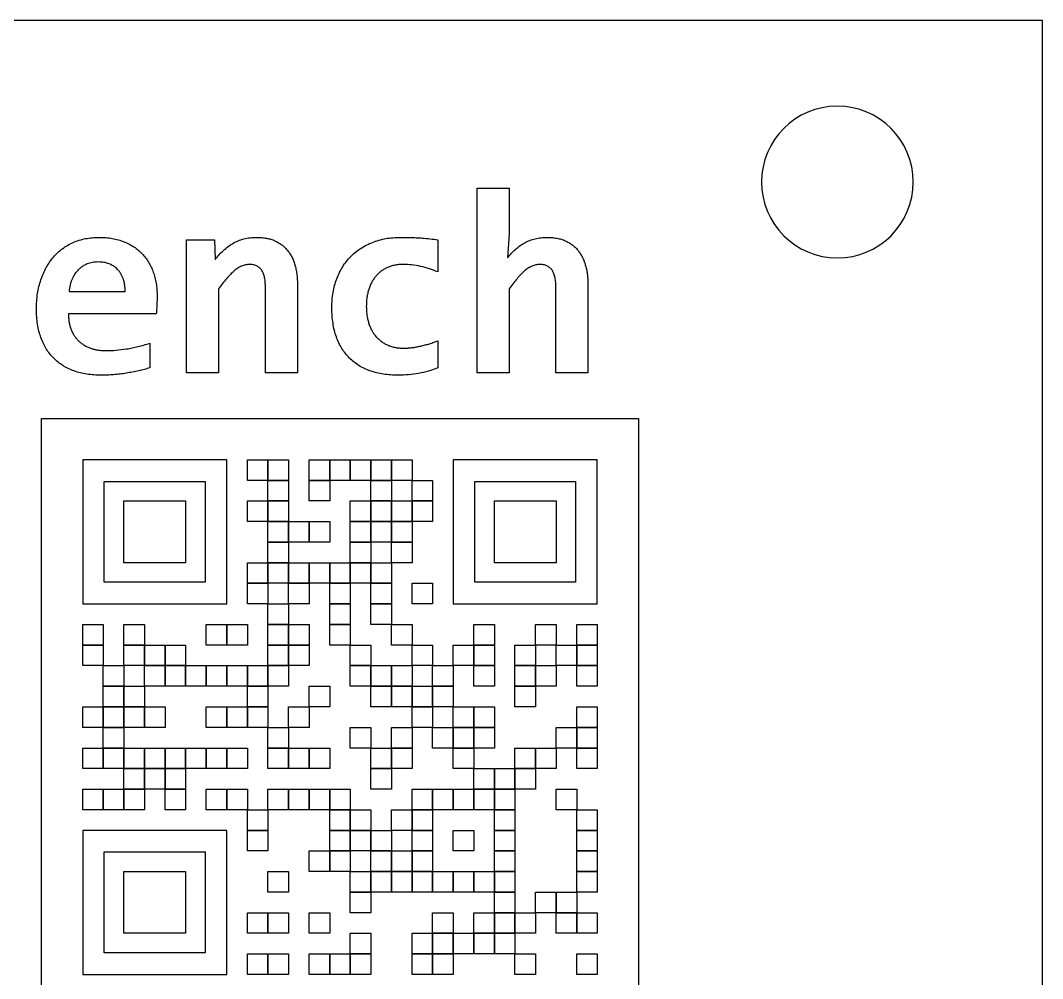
# Model space of a CAD drawing. Extents: x 0 to 260, y 0 to 99.
# Drawn here: x 189.8 to 260.1, y 33.5 to 99.4 of the extents above; entities that cross this region are included whole.
import ezdxf

# ---------------------------------------------------------------- set-up
doc = ezdxf.new("R2010")
doc.units = 0
doc.layers.get('0').update_dxf_attribs({"linetype": 'CONTINUOUS'})

msp = doc.modelspace()

# ---------------------------------------------------------------- linework, layer by layer
at = {"color": 7}
for points in [[(0.120758, 99.386226), (0.120758, 0.120751), (260.120757, 0.120751), (260.120757, 99.386226)], [(251.227958, 88.273726)], [(195.684508, 84.448306)], [(206.418654, 84.453598)], [(216.385508, 84.464181)], [(226.399987, 84.453598)], [(191.260571, 72.001242), (232.320003, 72.001242), (232.320003, 30.941811), (191.260571, 30.941811)], [(202.516519, 69.169557), (195.578891, 69.169557), (194.092256, 69.169557), (194.092256, 67.682923), (194.092256, 60.745295), (194.092256, 59.25866), (195.578891, 59.25866), (202.516519, 59.25866), (204.003153, 59.25866), (204.003153, 60.745295), (204.003153, 67.682923), (204.003153, 69.169557)], [(205.418996, 69.169557), (206.834838, 69.169557), (206.834838, 67.753715), (205.418996, 67.753715)], [(206.834838, 69.169557), (208.250681, 69.169557), (208.250681, 67.753715), (206.834838, 67.753715)], [(209.666523, 69.169557), (211.082366, 69.169557), (211.082366, 67.753715), (209.666523, 67.753715)], [(211.082366, 69.169557), (212.498208, 69.169557), (212.498208, 67.753715), (211.082366, 67.753715)], [(212.498208, 69.169557), (213.914051, 69.169557), (213.914051, 67.753715), (212.498208, 67.753715)], [(213.914051, 69.169557), (215.329893, 69.169557), (215.329893, 67.753715), (213.914051, 67.753715)], [(215.329893, 69.169557), (216.745736, 69.169557), (216.745736, 67.753715), (215.329893, 67.753715)], [(228.001683, 69.169557), (221.064055, 69.169557), (219.57742, 69.169557), (219.57742, 67.682923), (219.57742, 60.745295), (219.57742, 59.25866), (221.064055, 59.25866), (228.001683, 59.25866), (229.488318, 59.25866), (229.488318, 60.745295), (229.488318, 67.682923), (229.488318, 69.169557)], [(195.578891, 67.682923), (202.516519, 67.682923), (202.516519, 60.745295), (195.578891, 60.745295)], [(202.516519, 60.745295), (195.578891, 60.745295), (195.578891, 67.682923), (202.516519, 67.682923)], [(206.834838, 67.753715), (208.250681, 67.753715), (208.250681, 66.337873), (206.834838, 66.337873)], [(209.666523, 67.753715), (211.082366, 67.753715), (211.082366, 66.337873), (209.666523, 66.337873)], [(213.914051, 67.753715), (215.329893, 67.753715), (215.329893, 66.337873), (213.914051, 66.337873)], [(216.745736, 67.753715), (218.161578, 67.753715), (218.161578, 66.337873), (216.745736, 66.337873)], [(221.064055, 67.682923), (228.001683, 67.682923), (228.001683, 60.745295), (221.064055, 60.745295)], [(228.001683, 60.745295), (221.064055, 60.745295), (221.064055, 67.682923), (228.001683, 67.682923)], [(196.923941, 66.337873), (201.171468, 66.337873), (201.171468, 62.090345), (196.923941, 62.090345)], [(205.418996, 66.337873), (206.834838, 66.337873), (206.834838, 64.92203), (205.418996, 64.92203)], [(206.834838, 66.337873), (208.250681, 66.337873), (208.250681, 64.92203), (206.834838, 64.92203)], [(212.498208, 66.337873), (213.914051, 66.337873), (213.914051, 64.92203), (212.498208, 64.92203)], [(213.914051, 66.337873), (215.329893, 66.337873), (215.329893, 64.92203), (213.914051, 64.92203)], [(215.329893, 66.337873), (216.745736, 66.337873), (216.745736, 64.92203), (215.329893, 64.92203)], [(216.745736, 66.337873), (218.161578, 66.337873), (218.161578, 64.92203), (216.745736, 64.92203)], [(222.409105, 66.337873), (226.656633, 66.337873), (226.656633, 62.090345), (222.409105, 62.090345)], [(206.834838, 64.92203), (208.250681, 64.92203), (208.250681, 63.506188), (206.834838, 63.506188)], [(208.250681, 64.92203), (209.666523, 64.92203), (209.666523, 63.506188), (208.250681, 63.506188)], [(209.666523, 64.92203), (211.082366, 64.92203), (211.082366, 63.506188), (209.666523, 63.506188)], [(212.498208, 64.92203), (213.914051, 64.92203), (213.914051, 63.506188), (212.498208, 63.506188)], [(213.914051, 64.92203), (215.329893, 64.92203), (215.329893, 63.506188), (213.914051, 63.506188)], [(215.329893, 64.92203), (216.745736, 64.92203), (216.745736, 63.506188), (215.329893, 63.506188)], [(206.834838, 63.506188), (208.250681, 63.506188), (208.250681, 62.090345), (206.834838, 62.090345)], [(212.498208, 63.506188), (213.914051, 63.506188), (213.914051, 62.090345), (212.498208, 62.090345)], [(215.329893, 63.506188), (216.745736, 63.506188), (216.745736, 62.090345), (215.329893, 62.090345)], [(205.418996, 62.090345), (206.834838, 62.090345), (206.834838, 60.674503), (205.418996, 60.674503)], [(206.834838, 62.090345), (208.250681, 62.090345), (208.250681, 60.674503), (206.834838, 60.674503)], [(208.250681, 62.090345), (209.666523, 62.090345), (209.666523, 60.674503), (208.250681, 60.674503)], [(209.666523, 62.090345), (211.082366, 62.090345), (211.082366, 60.674503), (209.666523, 60.674503)], [(211.082366, 62.090345), (212.498208, 62.090345), (212.498208, 60.674503), (211.082366, 60.674503)], [(212.498208, 62.090345), (213.914051, 62.090345), (213.914051, 60.674503), (212.498208, 60.674503)], [(213.914051, 62.090345), (215.329893, 62.090345), (215.329893, 60.674503), (213.914051, 60.674503)], [(205.418996, 60.674503), (206.834838, 60.674503), (206.834838, 59.25866), (205.418996, 59.25866)], [(208.250681, 60.674503), (209.666523, 60.674503), (209.666523, 59.25866), (208.250681, 59.25866)], [(211.082366, 60.674503), (212.498208, 60.674503), (212.498208, 59.25866), (211.082366, 59.25866)], [(213.914051, 60.674503), (215.329893, 60.674503), (215.329893, 59.25866), (213.914051, 59.25866)], [(216.745736, 60.674503), (218.161578, 60.674503), (218.161578, 59.25866), (216.745736, 59.25866)], [(206.834838, 59.25866), (208.250681, 59.25866), (208.250681, 57.842818), (206.834838, 57.842818)], [(211.082366, 59.25866), (212.498208, 59.25866), (212.498208, 57.842818), (211.082366, 57.842818)], [(213.914051, 59.25866), (215.329893, 59.25866), (215.329893, 57.842818), (213.914051, 57.842818)], [(194.092256, 57.842818), (195.508099, 57.842818), (195.508099, 56.426975), (194.092256, 56.426975)], [(196.923941, 57.842818), (198.339784, 57.842818), (198.339784, 56.426975), (196.923941, 56.426975)], [(202.587311, 57.842818), (204.003153, 57.842818), (204.003153, 56.426975), (202.587311, 56.426975)], [(204.003153, 57.842818), (205.418996, 57.842818), (205.418996, 56.426975), (204.003153, 56.426975)], [(206.834838, 57.842818), (208.250681, 57.842818), (208.250681, 56.426975), (206.834838, 56.426975)], [(208.250681, 57.842818), (209.666523, 57.842818), (209.666523, 56.426975), (208.250681, 56.426975)], [(211.082366, 57.842818), (212.498208, 57.842818), (212.498208, 56.426975), (211.082366, 56.426975)], [(215.329893, 57.842818), (216.745736, 57.842818), (216.745736, 56.426975), (215.329893, 56.426975)], [(220.993263, 57.842818), (222.409105, 57.842818), (222.409105, 56.426975), (220.993263, 56.426975)], [(225.24079, 57.842818), (226.656633, 57.842818), (226.656633, 56.426975), (225.24079, 56.426975)], [(228.072475, 57.842818), (229.488318, 57.842818), (229.488318, 56.426975), (228.072475, 56.426975)], [(194.092256, 56.426975), (195.508099, 56.426975), (195.508099, 55.011133), (194.092256, 55.011133)], [(196.923941, 56.426975), (198.339784, 56.426975), (198.339784, 55.011133), (196.923941, 55.011133)], [(198.339784, 56.426975), (199.755626, 56.426975), (199.755626, 55.011133), (198.339784, 55.011133)], [(199.755626, 56.426975), (201.171468, 56.426975), (201.171468, 55.011133), (199.755626, 55.011133)], [(206.834838, 56.426975), (208.250681, 56.426975), (208.250681, 55.011133), (206.834838, 55.011133)], [(208.250681, 56.426975), (209.666523, 56.426975), (209.666523, 55.011133), (208.250681, 55.011133)], [(212.498208, 56.426975), (213.914051, 56.426975), (213.914051, 55.011133), (212.498208, 55.011133)], [(216.745736, 56.426975), (218.161578, 56.426975), (218.161578, 55.011133), (216.745736, 55.011133)], [(219.57742, 56.426975), (220.993263, 56.426975), (220.993263, 55.011133), (219.57742, 55.011133)], [(220.993263, 56.426975), (222.409105, 56.426975), (222.409105, 55.011133), (220.993263, 55.011133)], [(223.824948, 56.426975), (225.24079, 56.426975), (225.24079, 55.011133), (223.824948, 55.011133)], [(226.656633, 56.426975), (228.072475, 56.426975), (228.072475, 55.011133), (226.656633, 55.011133)], [(228.072475, 56.426975), (229.488318, 56.426975), (229.488318, 55.011133), (228.072475, 55.011133)], [(195.508099, 55.011133), (196.923941, 55.011133), (196.923941, 53.59529), (195.508099, 53.59529)], [(198.339784, 55.011133), (199.755626, 55.011133), (199.755626, 53.59529), (198.339784, 53.59529)], [(199.755626, 55.011133), (201.171468, 55.011133), (201.171468, 53.59529), (199.755626, 53.59529)], [(201.171468, 55.011133), (202.587311, 55.011133), (202.587311, 53.59529), (201.171468, 53.59529)], [(202.587311, 55.011133), (204.003153, 55.011133), (204.003153, 53.59529), (202.587311, 53.59529)], [(204.003153, 55.011133), (205.418996, 55.011133), (205.418996, 53.59529), (204.003153, 53.59529)], [(205.418996, 55.011133), (206.834838, 55.011133), (206.834838, 53.59529), (205.418996, 53.59529)], [(206.834838, 55.011133), (208.250681, 55.011133), (208.250681, 53.59529), (206.834838, 53.59529)], [(212.498208, 55.011133), (213.914051, 55.011133), (213.914051, 53.59529), (212.498208, 53.59529)], [(213.914051, 55.011133), (215.329893, 55.011133), (215.329893, 53.59529), (213.914051, 53.59529)], [(215.329893, 55.011133), (216.745736, 55.011133), (216.745736, 53.59529), (215.329893, 53.59529)], [(218.161578, 55.011133), (219.57742, 55.011133), (219.57742, 53.59529), (218.161578, 53.59529)], [(220.993263, 55.011133), (222.409105, 55.011133), (222.409105, 53.59529), (220.993263, 53.59529)], [(223.824948, 55.011133), (225.24079, 55.011133), (225.24079, 53.59529), (223.824948, 53.59529)], [(225.24079, 55.011133), (226.656633, 55.011133), (226.656633, 53.59529), (225.24079, 53.59529)], [(228.072475, 55.011133), (229.488318, 55.011133), (229.488318, 53.59529), (228.072475, 53.59529)], [(195.508099, 53.59529), (196.923941, 53.59529), (196.923941, 52.179448), (195.508099, 52.179448)], [(196.923941, 53.59529), (198.339784, 53.59529), (198.339784, 52.179448), (196.923941, 52.179448)], [(205.418996, 53.59529), (206.834838, 53.59529), (206.834838, 52.179448), (205.418996, 52.179448)], [(209.666523, 53.59529), (211.082366, 53.59529), (211.082366, 52.179448), (209.666523, 52.179448)], [(213.914051, 53.59529), (215.329893, 53.59529), (215.329893, 52.179448), (213.914051, 52.179448)], [(215.329893, 53.59529), (216.745736, 53.59529), (216.745736, 52.179448), (215.329893, 52.179448)], [(216.745736, 53.59529), (218.161578, 53.59529), (218.161578, 52.179448), (216.745736, 52.179448)], [(218.161578, 53.59529), (219.57742, 53.59529), (219.57742, 52.179448), (218.161578, 52.179448)], [(223.824948, 53.59529), (225.24079, 53.59529), (225.24079, 52.179448), (223.824948, 52.179448)], [(194.092256, 52.179448), (195.508099, 52.179448), (195.508099, 50.763606), (194.092256, 50.763606)], [(195.508099, 52.179448), (196.923941, 52.179448), (196.923941, 50.763606), (195.508099, 50.763606)], [(196.923941, 52.179448), (198.339784, 52.179448), (198.339784, 50.763606), (196.923941, 50.763606)], [(198.339784, 52.179448), (199.755626, 52.179448), (199.755626, 50.763606), (198.339784, 50.763606)], [(202.587311, 52.179448), (204.003153, 52.179448), (204.003153, 50.763606), (202.587311, 50.763606)], [(204.003153, 52.179448), (205.418996, 52.179448), (205.418996, 50.763606), (204.003153, 50.763606)], [(205.418996, 52.179448), (206.834838, 52.179448), (206.834838, 50.763606), (205.418996, 50.763606)], [(208.250681, 52.179448), (209.666523, 52.179448), (209.666523, 50.763606), (208.250681, 50.763606)], [(216.745736, 52.179448), (218.161578, 52.179448), (218.161578, 50.763606), (216.745736, 50.763606)], [(219.57742, 52.179448), (220.993263, 52.179448), (220.993263, 50.763606), (219.57742, 50.763606)], [(220.993263, 52.179448), (222.409105, 52.179448), (222.409105, 50.763606), (220.993263, 50.763606)], [(228.072475, 52.179448), (229.488318, 52.179448), (229.488318, 50.763606), (228.072475, 50.763606)], [(195.508099, 50.763606), (196.923941, 50.763606), (196.923941, 49.347763), (195.508099, 49.347763)], [(206.834838, 50.763606), (208.250681, 50.763606), (208.250681, 49.347763), (206.834838, 49.347763)], [(212.498208, 50.763606), (213.914051, 50.763606), (213.914051, 49.347763), (212.498208, 49.347763)], [(215.329893, 50.763606), (216.745736, 50.763606), (216.745736, 49.347763), (215.329893, 49.347763)], [(218.161578, 50.763606), (219.57742, 50.763606), (219.57742, 49.347763), (218.161578, 49.347763)], [(219.57742, 50.763606), (220.993263, 50.763606), (220.993263, 49.347763), (219.57742, 49.347763)], [(220.993263, 50.763606), (222.409105, 50.763606), (222.409105, 49.347763), (220.993263, 49.347763)], [(226.656633, 50.763606), (228.072475, 50.763606), (228.072475, 49.347763), (226.656633, 49.347763)], [(228.072475, 50.763606), (229.488318, 50.763606), (229.488318, 49.347763), (228.072475, 49.347763)], [(194.092256, 49.347763), (195.508099, 49.347763), (195.508099, 47.931921), (194.092256, 47.931921)], [(195.508099, 49.347763), (196.923941, 49.347763), (196.923941, 47.931921), (195.508099, 47.931921)], [(196.923941, 49.347763), (198.339784, 49.347763), (198.339784, 47.931921), (196.923941, 47.931921)], [(198.339784, 49.347763), (199.755626, 49.347763), (199.755626, 47.931921), (198.339784, 47.931921)], [(199.755626, 49.347763), (201.171468, 49.347763), (201.171468, 47.931921), (199.755626, 47.931921)], [(201.171468, 49.347763), (202.587311, 49.347763), (202.587311, 47.931921), (201.171468, 47.931921)], [(202.587311, 49.347763), (204.003153, 49.347763), (204.003153, 47.931921), (202.587311, 47.931921)], [(204.003153, 49.347763), (205.418996, 49.347763), (205.418996, 47.931921), (204.003153, 47.931921)], [(206.834838, 49.347763), (208.250681, 49.347763), (208.250681, 47.931921), (206.834838, 47.931921)], [(208.250681, 49.347763), (209.666523, 49.347763), (209.666523, 47.931921), (208.250681, 47.931921)], [(209.666523, 49.347763), (211.082366, 49.347763), (211.082366, 47.931921), (209.666523, 47.931921)], [(213.914051, 49.347763), (215.329893, 49.347763), (215.329893, 47.931921), (213.914051, 47.931921)], [(215.329893, 49.347763), (216.745736, 49.347763), (216.745736, 47.931921), (215.329893, 47.931921)], [(219.57742, 49.347763), (220.993263, 49.347763), (220.993263, 47.931921), (219.57742, 47.931921)], [(223.824948, 49.347763), (225.24079, 49.347763), (225.24079, 47.931921), (223.824948, 47.931921)], [(225.24079, 49.347763), (226.656633, 49.347763), (226.656633, 47.931921), (225.24079, 47.931921)], [(228.072475, 49.347763), (229.488318, 49.347763), (229.488318, 47.931921), (228.072475, 47.931921)], [(196.923941, 47.931921), (198.339784, 47.931921), (198.339784, 46.516078), (196.923941, 46.516078)], [(198.339784, 47.931921), (199.755626, 47.931921), (199.755626, 46.516078), (198.339784, 46.516078)], [(199.755626, 47.931921), (201.171468, 47.931921), (201.171468, 46.516078), (199.755626, 46.516078)], [(213.914051, 47.931921), (215.329893, 47.931921), (215.329893, 46.516078), (213.914051, 46.516078)], [(220.993263, 47.931921), (222.409105, 47.931921), (222.409105, 46.516078), (220.993263, 46.516078)], [(222.409105, 47.931921), (223.824948, 47.931921), (223.824948, 46.516078), (222.409105, 46.516078)], [(223.824948, 47.931921), (225.24079, 47.931921), (225.24079, 46.516078), (223.824948, 46.516078)], [(194.092256, 46.516078), (195.508099, 46.516078), (195.508099, 45.100236), (194.092256, 45.100236)], [(195.508099, 46.516078), (196.923941, 46.516078), (196.923941, 45.100236), (195.508099, 45.100236)], [(196.923941, 46.516078), (198.339784, 46.516078), (198.339784, 45.100236), (196.923941, 45.100236)], [(199.755626, 46.516078), (201.171468, 46.516078), (201.171468, 45.100236), (199.755626, 45.100236)], [(202.587311, 46.516078), (204.003153, 46.516078), (204.003153, 45.100236), (202.587311, 45.100236)], [(204.003153, 46.516078), (205.418996, 46.516078), (205.418996, 45.100236), (204.003153, 45.100236)], [(206.834838, 46.516078), (208.250681, 46.516078), (208.250681, 45.100236), (206.834838, 45.100236)], [(208.250681, 46.516078), (209.666523, 46.516078), (209.666523, 45.100236), (208.250681, 45.100236)], [(209.666523, 46.516078), (211.082366, 46.516078), (211.082366, 45.100236), (209.666523, 45.100236)], [(211.082366, 46.516078), (212.498208, 46.516078), (212.498208, 45.100236), (211.082366, 45.100236)], [(216.745736, 46.516078), (218.161578, 46.516078), (218.161578, 45.100236), (216.745736, 45.100236)], [(218.161578, 46.516078), (219.57742, 46.516078), (219.57742, 45.100236), (218.161578, 45.100236)], [(219.57742, 46.516078), (220.993263, 46.516078), (220.993263, 45.100236), (219.57742, 45.100236)], [(220.993263, 46.516078), (222.409105, 46.516078), (222.409105, 45.100236), (220.993263, 45.100236)], [(222.409105, 46.516078), (223.824948, 46.516078), (223.824948, 45.100236), (222.409105, 45.100236)], [(226.656633, 46.516078), (228.072475, 46.516078), (228.072475, 45.100236), (226.656633, 45.100236)], [(205.418996, 45.100236), (206.834838, 45.100236), (206.834838, 43.684393), (205.418996, 43.684393)], [(211.082366, 45.100236), (212.498208, 45.100236), (212.498208, 43.684393), (211.082366, 43.684393)], [(212.498208, 45.100236), (213.914051, 45.100236), (213.914051, 43.684393), (212.498208, 43.684393)], [(215.329893, 45.100236), (216.745736, 45.100236), (216.745736, 43.684393), (215.329893, 43.684393)], [(216.745736, 45.100236), (218.161578, 45.100236), (218.161578, 43.684393), (216.745736, 43.684393)], [(222.409105, 45.100236), (223.824948, 45.100236), (223.824948, 43.684393), (222.409105, 43.684393)], [(228.072475, 45.100236), (229.488318, 45.100236), (229.488318, 43.684393), (228.072475, 43.684393)], [(202.516519, 43.684393), (195.578891, 43.684393), (194.092256, 43.684393), (194.092256, 42.197759), (194.092256, 35.260131), (194.092256, 33.773496), (195.578891, 33.773496), (202.516519, 33.773496), (204.003153, 33.773496), (204.003153, 35.260131), (204.003153, 42.197759), (204.003153, 43.684393)], [(205.418996, 43.684393), (206.834838, 43.684393), (206.834838, 42.268551), (205.418996, 42.268551)], [(211.082366, 43.684393), (212.498208, 43.684393), (212.498208, 42.268551), (211.082366, 42.268551)], [(212.498208, 43.684393), (213.914051, 43.684393), (213.914051, 42.268551), (212.498208, 42.268551)], [(213.914051, 43.684393), (215.329893, 43.684393), (215.329893, 42.268551), (213.914051, 42.268551)], [(216.745736, 43.684393), (218.161578, 43.684393), (218.161578, 42.268551), (216.745736, 42.268551)], [(219.57742, 43.684393), (220.993263, 43.684393), (220.993263, 42.268551), (219.57742, 42.268551)], [(222.409105, 43.684393), (223.824948, 43.684393), (223.824948, 42.268551), (222.409105, 42.268551)], [(228.072475, 43.684393), (229.488318, 43.684393), (229.488318, 42.268551), (228.072475, 42.268551)], [(195.578891, 42.197759), (202.516519, 42.197759), (202.516519, 35.260131), (195.578891, 35.260131)], [(202.516519, 35.260131), (195.578891, 35.260131), (195.578891, 42.197759), (202.516519, 42.197759)], [(209.666523, 42.268551), (211.082366, 42.268551), (211.082366, 40.852708), (209.666523, 40.852708)], [(211.082366, 42.268551), (212.498208, 42.268551), (212.498208, 40.852708), (211.082366, 40.852708)], [(213.914051, 42.268551), (215.329893, 42.268551), (215.329893, 40.852708), (213.914051, 40.852708)], [(215.329893, 42.268551), (216.745736, 42.268551), (216.745736, 40.852708), (215.329893, 40.852708)], [(216.745736, 42.268551), (218.161578, 42.268551), (218.161578, 40.852708), (216.745736, 40.852708)], [(222.409105, 42.268551), (223.824948, 42.268551), (223.824948, 40.852708), (222.409105, 40.852708)], [(228.072475, 42.268551), (229.488318, 42.268551), (229.488318, 40.852708), (228.072475, 40.852708)], [(196.923941, 40.852708), (201.171468, 40.852708), (201.171468, 36.605181), (196.923941, 36.605181)], [(206.834838, 40.852708), (208.250681, 40.852708), (208.250681, 39.436866), (206.834838, 39.436866)], [(212.498208, 40.852708), (213.914051, 40.852708), (213.914051, 39.436866), (212.498208, 39.436866)], [(213.914051, 40.852708), (215.329893, 40.852708), (215.329893, 39.436866), (213.914051, 39.436866)], [(215.329893, 40.852708), (216.745736, 40.852708), (216.745736, 39.436866), (215.329893, 39.436866)], [(216.745736, 40.852708), (218.161578, 40.852708), (218.161578, 39.436866), (216.745736, 39.436866)], [(218.161578, 40.852708), (219.57742, 40.852708), (219.57742, 39.436866), (218.161578, 39.436866)], [(219.57742, 40.852708), (220.993263, 40.852708), (220.993263, 39.436866), (219.57742, 39.436866)], [(220.993263, 40.852708), (222.409105, 40.852708), (222.409105, 39.436866), (220.993263, 39.436866)], [(222.409105, 40.852708), (223.824948, 40.852708), (223.824948, 39.436866), (222.409105, 39.436866)], [(228.072475, 40.852708), (229.488318, 40.852708), (229.488318, 39.436866), (228.072475, 39.436866)], [(212.498208, 39.436866), (213.914051, 39.436866), (213.914051, 38.021023), (212.498208, 38.021023)], [(222.409105, 39.436866), (223.824948, 39.436866), (223.824948, 38.021023), (222.409105, 38.021023)], [(225.24079, 39.436866), (226.656633, 39.436866), (226.656633, 38.021023), (225.24079, 38.021023)], [(226.656633, 39.436866), (228.072475, 39.436866), (228.072475, 38.021023), (226.656633, 38.021023)], [(205.418996, 38.021023), (206.834838, 38.021023), (206.834838, 36.605181), (205.418996, 36.605181)], [(206.834838, 38.021023), (208.250681, 38.021023), (208.250681, 36.605181), (206.834838, 36.605181)], [(209.666523, 38.021023), (211.082366, 38.021023), (211.082366, 36.605181), (209.666523, 36.605181)], [(218.161578, 38.021023), (219.57742, 38.021023), (219.57742, 36.605181), (218.161578, 36.605181)], [(220.993263, 38.021023), (222.409105, 38.021023), (222.409105, 36.605181), (220.993263, 36.605181)], [(222.409105, 38.021023), (223.824948, 38.021023), (223.824948, 36.605181), (222.409105, 36.605181)], [(223.824948, 38.021023), (225.24079, 38.021023), (225.24079, 36.605181), (223.824948, 36.605181)], [(226.656633, 38.021023), (228.072475, 38.021023), (228.072475, 36.605181), (226.656633, 36.605181)], [(228.072475, 38.021023), (229.488318, 38.021023), (229.488318, 36.605181), (228.072475, 36.605181)], [(212.498208, 36.605181), (213.914051, 36.605181), (213.914051, 35.189338), (212.498208, 35.189338)], [(216.745736, 36.605181), (218.161578, 36.605181), (218.161578, 35.189338), (216.745736, 35.189338)], [(218.161578, 36.605181), (219.57742, 36.605181), (219.57742, 35.189338), (218.161578, 35.189338)], [(219.57742, 36.605181), (220.993263, 36.605181), (220.993263, 35.189338), (219.57742, 35.189338)], [(220.993263, 36.605181), (222.409105, 36.605181), (222.409105, 35.189338), (220.993263, 35.189338)], [(222.409105, 36.605181), (223.824948, 36.605181), (223.824948, 35.189338), (222.409105, 35.189338)], [(205.418996, 35.189338), (206.834838, 35.189338), (206.834838, 33.773496), (205.418996, 33.773496)], [(206.834838, 35.189338), (208.250681, 35.189338), (208.250681, 33.773496), (206.834838, 33.773496)], [(209.666523, 35.189338), (211.082366, 35.189338), (211.082366, 33.773496), (209.666523, 33.773496)], [(211.082366, 35.189338), (212.498208, 35.189338), (212.498208, 33.773496), (211.082366, 33.773496)], [(212.498208, 35.189338), (213.914051, 35.189338), (213.914051, 33.773496), (212.498208, 33.773496)], [(216.745736, 35.189338), (218.161578, 35.189338), (218.161578, 33.773496), (216.745736, 33.773496)], [(218.161578, 35.189338), (219.57742, 35.189338), (219.57742, 33.773496), (218.161578, 33.773496)], [(223.824948, 35.189338), (225.24079, 35.189338), (225.24079, 33.773496), (223.824948, 33.773496)], [(228.072475, 35.189338), (229.488318, 35.189338), (229.488318, 33.773496), (228.072475, 33.773496)]]:
    msp.add_lwpolyline(points, close=True, dxfattribs=at)
for points in [[(223.423424, 80.931988), (223.423424, 75.153488), (221.222091, 75.153488), (221.222091, 87.853494), (223.423424, 87.853494), (223.423424, 84.718181), (223.314945, 83.059244)], [(203.442091, 80.931988), (203.442091, 75.153488), (201.240758, 75.153488), (201.240758, 84.297491), (203.148404, 84.297491), (203.20132, 82.948119)], [(218.512758, 84.297491), (218.512758, 82.096155)], [(208.860758, 81.273301), (208.860758, 75.153488), (206.659424, 75.153488), (206.659424, 81.103967)], [(228.842091, 81.273301), (228.842091, 75.153488), (226.640758, 75.153488), (226.640758, 81.103967)], [(193.149799, 80.741488), (197.007424, 80.741488)], [(199.153195, 79.217488), (193.112758, 79.217488)], [(218.512758, 77.354822), (218.512758, 75.492155)], [(198.700758, 77.185488), (198.700758, 75.492155)]]:
    msp.add_lwpolyline(points, dxfattribs=at)
for points in [[(246.008258, 93.493423), (243.125498, 93.493423), (240.788558, 91.156488), (240.788558, 88.273726)], [(251.227958, 88.273726), (251.227958, 91.156488), (248.891018, 93.493423), (246.008258, 93.493423)], [(240.788558, 88.273726), (240.788558, 85.390964), (243.125498, 83.054029), (246.008258, 83.054029)], [(246.008258, 83.054029), (248.891018, 83.054029), (251.227958, 85.390964), (251.227958, 88.273726)], [(193.845654, 84.268387), (193.987936, 84.313665), (194.133028, 84.350135), (194.27957, 84.379514)], [(194.27957, 84.379514), (194.430018, 84.409677), (194.581992, 84.432362), (194.734654, 84.44566)], [(194.734654, 84.44566), (194.893787, 84.459524), (195.053667, 84.463176), (195.213549, 84.466827)], [(195.213549, 84.466827), (195.370688, 84.463361), (195.527827, 84.459921), (195.684508, 84.448306)], [(195.684508, 84.448303), (195.833423, 84.43727), (195.981926, 84.418876), (196.129008, 84.392738)], [(196.129008, 84.392738), (196.268938, 84.367867), (196.407582, 84.335998), (196.544404, 84.297488)], [(205.177758, 84.360991), (205.317624, 84.397641), (205.460211, 84.424414), (205.603737, 84.440369)], [(205.603737, 84.440369), (205.761728, 84.457937), (205.920859, 84.462382), (206.079987, 84.466827)], [(206.079987, 84.466827), (206.19307, 84.464975), (206.306155, 84.463202), (206.418654, 84.453598)], [(206.418654, 84.453595), (206.524222, 84.444573), (206.629278, 84.428698), (206.733508, 84.408616)], [(206.733508, 84.408616), (206.83256, 84.389539), (206.930871, 84.366661), (207.027195, 84.337178)], [(214.469924, 84.273681), (214.625769, 84.317853), (214.783977, 84.353733), (214.943529, 84.38216)], [(214.943529, 84.38216), (215.1082, 84.411497), (215.274303, 84.432894), (215.440945, 84.44566)], [(215.440945, 84.44566), (215.615179, 84.458995), (215.789999, 84.462911), (215.96482, 84.466827)], [(215.96482, 84.466827), (216.105052, 84.466298), (216.245281, 84.465769), (216.385508, 84.464181)], [(216.385508, 84.464178), (216.514294, 84.462855), (216.643074, 84.460448), (216.771799, 84.456241)], [(216.771799, 84.456241), (216.888277, 84.452457), (217.004709, 84.447113), (217.121049, 84.440366)], [(217.121049, 84.440366), (217.226063, 84.43428), (217.330999, 84.427084), (217.435904, 84.419199)], [(217.435904, 84.419199), (217.625827, 84.404938), (217.815634, 84.388441), (218.004758, 84.36628)], [(225.212008, 84.371577), (225.34536, 84.403867), (225.480642, 84.428449), (225.61682, 84.443014)], [(225.61682, 84.443014), (225.764286, 84.458784), (225.912802, 84.462805), (226.06132, 84.466827)], [(226.06132, 84.466827), (226.174403, 84.464975), (226.287489, 84.463202), (226.399987, 84.453598)], [(226.399987, 84.453595), (226.505556, 84.444573), (226.610611, 84.428698), (226.714841, 84.408616)], [(226.714841, 84.408616), (226.813893, 84.389539), (226.912204, 84.366661), (227.008529, 84.337178)], [(192.37457, 83.419077), (192.477588, 83.514417), (192.586957, 83.602856), (192.700008, 83.686306)], [(192.700008, 83.686306), (192.813289, 83.769922), (192.930269, 83.848533), (193.051904, 83.919139)], [(193.051904, 83.919139), (193.175721, 83.991011), (193.304358, 84.054588), (193.435549, 84.112285)], [(193.435549, 84.112285), (193.569577, 84.171226), (193.706266, 84.224032), (193.845654, 84.268387)], [(196.544404, 84.297488), (196.675216, 84.260671), (196.804365, 84.217793), (196.930695, 84.167842)], [(196.930695, 84.167842), (197.053306, 84.119368), (197.173263, 84.064234), (197.290529, 84.003801)], [(197.290529, 84.003801), (197.403024, 83.945828), (197.513041, 83.882976), (197.618612, 83.813303)], [(197.618612, 83.813303), (197.721688, 83.745274), (197.820523, 83.670741), (197.914945, 83.591053)], [(203.778112, 83.575178), (203.87755, 83.667822), (203.981412, 83.755791), (204.09032, 83.837116)], [(204.09032, 83.837116), (204.197593, 83.917221), (204.309763, 83.990881), (204.426341, 84.056723)], [(204.426341, 84.056723), (204.543189, 84.122715), (204.664469, 84.180852), (204.78882, 84.231345)], [(204.78882, 84.231345), (204.915527, 84.282799), (205.045424, 84.326317), (205.177758, 84.360991)], [(207.027195, 84.337178), (207.118977, 84.309082), (207.208956, 84.274985), (207.29707, 84.236634)], [(207.29707, 84.236634), (207.382147, 84.199606), (207.465483, 84.158614), (207.545779, 84.112283)], [(207.545779, 84.112283), (207.624606, 84.066795), (207.700504, 84.016165), (207.77332, 83.961467)], [(207.77332, 83.961467), (207.844435, 83.908048), (207.91261, 83.850747), (207.977049, 83.789491)], [(207.977049, 83.789491), (208.042653, 83.727123), (208.104385, 83.660655), (208.162258, 83.591053)], [(212.855966, 83.448181), (212.970914, 83.542061), (213.091437, 83.629026), (213.215799, 83.710119)], [(213.215799, 83.710119), (213.340696, 83.791557), (213.469463, 83.867069), (213.602091, 83.935012)], [(213.602091, 83.935012), (213.738796, 84.005044), (213.879602, 84.067036), (214.022779, 84.122869)], [(214.022779, 84.122869), (214.169427, 84.180053), (214.318562, 84.230776), (214.469924, 84.273681)], [(218.004758, 84.36628), (218.174459, 84.346383), (218.343607, 84.321944), (218.512758, 84.297491)], [(223.878508, 83.654556), (223.973747, 83.74094), (224.073164, 83.822836), (224.177487, 83.89797)], [(224.177487, 83.89797), (224.279785, 83.971649), (224.386801, 84.038824), (224.497633, 84.099053)], [(224.497633, 84.099053), (224.608689, 84.159407), (224.723574, 84.21279), (224.841591, 84.257803)], [(224.841591, 84.257803), (224.962307, 84.303849), (225.086302, 84.341137), (225.212008, 84.371577)], [(227.008529, 84.337178), (227.10031, 84.309082), (227.190289, 84.274985), (227.278404, 84.236634)], [(227.278404, 84.236634), (227.36348, 84.199606), (227.446816, 84.158614), (227.527112, 84.112283)], [(227.527112, 84.112283), (227.605939, 84.066795), (227.681838, 84.016165), (227.754654, 83.961467)], [(227.754654, 83.961467), (227.825771, 83.908048), (227.893944, 83.850747), (227.958383, 83.789491)], [(227.958383, 83.789491), (228.023986, 83.727123), (228.085719, 83.660655), (228.143591, 83.591053)], [(191.816299, 82.770845), (191.898543, 82.88904), (191.987046, 83.002837), (192.080883, 83.112158)], [(192.080883, 83.112158), (192.173185, 83.219692), (192.270647, 83.322896), (192.37457, 83.419077)], [(197.914945, 83.591053), (198.008462, 83.512128), (198.097645, 83.428149), (198.182174, 83.339697)], [(198.182174, 83.339697), (198.266481, 83.251479), (198.346153, 83.158806), (198.420299, 83.061887)], [(198.420299, 83.061887), (198.494801, 82.964499), (198.563725, 82.86282), (198.626674, 82.757616)], [(203.20132, 82.948119), (203.294356, 83.058651), (203.387391, 83.169183), (203.484424, 83.276199)], [(203.484424, 83.276199), (203.578267, 83.379699), (203.675853, 83.47991), (203.778112, 83.575178)], [(208.162258, 83.591053), (208.220699, 83.520767), (208.275208, 83.447287), (208.326299, 83.371447)], [(208.326299, 83.371447), (208.378057, 83.294617), (208.426309, 83.215369), (208.469174, 83.133322)], [(208.469174, 83.133322), (208.51396, 83.047602), (208.55287, 82.958832), (208.588237, 82.868738)], [(212.239487, 82.815827), (212.33089, 82.93172), (212.427717, 83.043321), (212.530529, 83.149202)], [(212.530529, 83.149202), (212.633198, 83.254935), (212.741833, 83.354963), (212.855966, 83.448181)], [(223.314945, 83.059244), (223.4072, 83.16531), (223.499455, 83.271379), (223.595404, 83.374095)], [(223.595404, 83.374095), (223.686084, 83.471176), (223.780064, 83.565264), (223.878508, 83.654556)], [(228.143591, 83.591053), (228.202035, 83.520767), (228.256542, 83.447287), (228.307633, 83.371447)], [(228.307633, 83.371447), (228.359391, 83.294617), (228.407643, 83.215369), (228.450508, 83.133322)], [(228.450508, 83.133322), (228.495294, 83.047602), (228.534203, 82.958832), (228.56957, 82.868738)], [(191.385029, 81.992967), (191.446018, 82.131688), (191.512698, 82.267888), (191.586112, 82.400431)], [(191.586112, 82.400431), (191.656576, 82.527645), (191.733244, 82.651489), (191.816299, 82.770845)], [(193.93032, 82.366033), (193.881751, 82.32666), (193.834816, 82.285364), (193.790091, 82.241676)], [(194.078487, 82.474509), (194.02706, 82.441328), (193.977906, 82.404606), (193.93032, 82.366033)], [(194.237237, 82.56447), (194.182931, 82.536956), (194.129586, 82.507481), (194.078487, 82.474509)], [(194.40657, 82.641197), (194.348888, 82.618495), (194.292564, 82.5925), (194.237237, 82.56447)], [(194.583841, 82.699408), (194.523717, 82.683453), (194.464461, 82.663985), (194.40657, 82.641197)], [(194.769049, 82.739092), (194.706804, 82.728165), (194.644875, 82.715597), (194.583841, 82.699408)], [(194.964841, 82.765553), (194.899251, 82.760103), (194.833976, 82.750499), (194.769049, 82.739092)], [(195.171216, 82.773491), (195.102311, 82.772433), (195.033403, 82.77111), (194.964841, 82.765553)], [(195.541633, 82.744387), (195.419398, 82.763754), (195.295306, 82.768623), (195.171216, 82.773491)], [(195.888237, 82.651785), (195.775953, 82.69351), (195.659658, 82.725699), (195.541633, 82.744387)], [(196.049633, 82.582991), (195.997097, 82.608682), (195.943146, 82.631378), (195.888237, 82.651785)], [(196.200445, 82.498327), (196.151839, 82.529392), (196.101422, 82.557657), (196.049633, 82.582991)], [(196.34332, 82.395139), (196.297629, 82.432104), (196.249975, 82.466669), (196.200445, 82.498327)], [(196.472966, 82.27872), (196.431744, 82.319696), (196.388493, 82.35859), (196.34332, 82.395139)], [(196.592029, 82.146426), (196.555056, 82.192844), (196.515072, 82.236868), (196.472966, 82.27872)], [(198.626674, 82.757616), (198.690712, 82.650595), (198.748568, 82.539922), (198.801299, 82.426887)], [(198.801299, 82.426887), (198.855335, 82.311055), (198.903987, 82.192741), (198.94682, 82.072342)], [(204.75707, 82.350158), (204.667789, 82.291169), (204.583329, 82.225041), (204.50307, 82.154363)], [(205.019008, 82.493035), (204.927372, 82.453745), (204.840134, 82.40504), (204.75707, 82.350158)], [(205.283591, 82.575053), (205.19295, 82.557882), (205.104082, 82.529511), (205.019008, 82.493035)], [(205.556112, 82.604158), (205.464693, 82.598099), (205.373272, 82.592066), (205.283591, 82.575053)], [(205.815404, 82.580345), (205.729946, 82.595744), (205.643028, 82.599951), (205.556112, 82.604158)], [(206.037654, 82.511553), (205.966954, 82.543917), (205.891762, 82.566595), (205.815404, 82.580345)], [(206.228154, 82.392494), (206.169996, 82.440029), (206.105919, 82.480306), (206.037654, 82.511553)], [(206.384258, 82.228452), (206.33939, 82.289285), (206.286777, 82.344575), (206.228154, 82.392494)], [(208.588237, 82.868738), (208.624752, 82.775724), (208.657492, 82.681299), (208.686133, 82.585637)], [(208.686133, 82.585637), (208.71589, 82.486241), (208.741224, 82.385509), (208.762862, 82.284009)], [(208.762862, 82.284009), (208.785457, 82.178043), (208.804015, 82.071231), (208.818424, 81.963863)], [(211.757945, 82.053822), (211.825284, 82.189767), (211.899085, 82.322548), (211.980195, 82.450699)], [(211.980195, 82.450699), (212.060052, 82.576868), (212.146991, 82.698548), (212.239487, 82.815827)], [(214.835049, 82.278717), (214.763593, 82.23718), (214.695151, 82.190455), (214.628674, 82.141134)], [(215.062591, 82.392491), (214.984798, 82.358468), (214.908339, 82.321323), (214.835049, 82.278717)], [(215.306008, 82.485095), (215.223267, 82.458875), (215.142231, 82.427318), (215.062591, 82.392491)], [(215.567945, 82.551241), (215.479503, 82.533752), (215.391839, 82.512289), (215.306008, 82.485095)], [(215.840466, 82.590928), (215.749068, 82.582806), (215.658102, 82.569074), (215.567945, 82.551241)], [(216.131508, 82.604158), (216.034332, 82.601776), (215.937158, 82.599527), (215.840466, 82.590928)], [(216.716237, 82.572408), (216.522205, 82.592013), (216.326855, 82.598072), (216.131508, 82.604158)], [(217.335362, 82.471866), (217.130389, 82.514919), (216.924067, 82.551418), (216.716237, 82.572408)], [(217.946549, 82.313116), (217.746704, 82.378545), (217.541716, 82.428524), (217.335362, 82.471866)], [(218.512758, 82.096155), (218.325602, 82.173225), (218.138446, 82.250293), (217.946549, 82.313116)], [(224.738404, 82.350158), (224.649123, 82.291169), (224.564662, 82.225041), (224.484404, 82.154363)], [(225.000341, 82.493035), (224.908705, 82.453745), (224.821467, 82.40504), (224.738404, 82.350158)], [(225.264924, 82.575053), (225.174283, 82.557882), (225.085415, 82.529511), (225.000341, 82.493035)], [(225.537445, 82.604158), (225.446026, 82.598099), (225.354608, 82.592066), (225.264924, 82.575053)], [(225.796737, 82.580345), (225.711279, 82.595744), (225.624361, 82.599951), (225.537445, 82.604158)], [(226.018987, 82.511553), (225.948288, 82.543917), (225.873093, 82.566595), (225.796737, 82.580345)], [(226.209487, 82.392494), (226.151329, 82.440029), (226.087252, 82.480306), (226.018987, 82.511553)], [(226.365591, 82.228452), (226.320723, 82.289285), (226.268111, 82.344575), (226.209487, 82.392494)], [(228.56957, 82.868738), (228.606085, 82.775724), (228.638825, 82.681299), (228.667466, 82.585637)], [(228.667466, 82.585637), (228.697224, 82.486241), (228.722558, 82.385509), (228.744195, 82.284009)], [(228.744195, 82.284009), (228.766791, 82.178043), (228.785349, 82.071231), (228.799758, 81.963863)], [(191.215695, 81.556405), (191.265366, 81.704413), (191.322177, 81.850013), (191.385029, 81.992967)], [(193.361466, 81.601384), (193.305398, 81.471209), (193.259432, 81.336616), (193.226529, 81.199217)], [(193.546674, 81.947988), (193.47402, 81.838795), (193.413406, 81.721981), (193.361466, 81.601384)], [(193.790091, 82.241676), (193.699067, 82.152776), (193.617196, 82.05398), (193.546674, 81.947988)], [(196.697862, 81.995613), (196.66535, 82.047763), (196.630303, 82.098377), (196.592029, 82.146426)], [(196.790466, 81.828926), (196.762439, 81.885996), (196.731509, 81.941638), (196.697862, 81.995613)], [(196.869841, 81.643717), (196.846452, 81.706715), (196.820081, 81.768627), (196.790466, 81.828926)], [(196.933341, 81.442634), (196.915508, 81.510658), (196.894315, 81.577783), (196.869841, 81.643717)], [(198.94682, 82.072342), (198.990693, 81.94902), (199.028457, 81.823528), (199.060591, 81.696634)], [(199.060591, 81.696634), (199.093553, 81.566486), (199.120588, 81.434882), (199.142612, 81.302405)], [(203.987133, 81.625197), (203.894584, 81.518808), (203.806454, 81.408529), (203.719904, 81.297113)], [(204.24907, 81.908301), (204.159519, 81.815961), (204.07149, 81.722193), (203.987133, 81.625197)], [(204.50307, 82.154363), (204.41457, 82.076443), (204.331181, 81.992967), (204.24907, 81.908301)], [(206.50332, 82.019426), (206.47084, 82.092953), (206.43192, 82.163835), (206.384258, 82.228452)], [(206.590633, 81.760134), (206.568884, 81.848796), (206.540261, 81.935817), (206.50332, 82.019426)], [(206.640904, 81.455863), (206.630982, 81.558231), (206.61516, 81.660227), (206.590633, 81.760134)], [(208.818424, 81.963863), (208.8334, 81.852341), (208.843877, 81.740184), (208.850174, 81.627842)], [(208.850174, 81.627842), (208.856789, 81.509785), (208.858773, 81.391543), (208.860758, 81.273301)], [(211.421924, 81.162176), (211.463647, 81.317936), (211.513044, 81.471712), (211.570091, 81.622551)], [(211.570091, 81.622551), (211.62558, 81.769289), (211.688307, 81.913248), (211.757945, 82.053822)], [(214.115383, 81.606676), (214.066983, 81.536535), (214.021432, 81.464383), (213.980445, 81.389717)], [(214.266195, 81.805113), (214.212525, 81.74164), (214.162598, 81.675123), (214.115383, 81.606676)], [(214.438174, 81.98503), (214.377117, 81.928859), (214.319789, 81.868507), (214.266195, 81.805113)], [(214.628674, 82.141134), (214.562664, 82.09216), (214.498592, 82.040645), (214.438174, 81.98503)], [(223.968466, 81.625197), (223.875918, 81.518808), (223.787787, 81.408529), (223.701237, 81.297113)], [(224.230404, 81.908301), (224.140853, 81.815961), (224.052823, 81.722193), (223.968466, 81.625197)], [(224.484404, 82.154363), (224.395903, 82.076443), (224.312512, 81.992967), (224.230404, 81.908301)], [(226.484654, 82.019426), (226.452173, 82.092953), (226.413253, 82.163835), (226.365591, 82.228452)], [(226.571966, 81.760134), (226.550191, 81.848796), (226.521595, 81.935817), (226.484654, 82.019426)], [(226.622237, 81.455863), (226.612315, 81.558231), (226.596493, 81.660227), (226.571966, 81.760134)], [(228.799758, 81.963863), (228.814733, 81.852341), (228.825211, 81.740184), (228.831508, 81.627842)], [(228.831508, 81.627842), (228.838122, 81.509785), (228.840107, 81.391543), (228.842091, 81.273301)], [(190.988154, 80.601259), (191.013607, 80.765592), (191.04506, 80.928946), (191.083404, 81.090738)], [(191.083404, 81.090738), (191.120625, 81.247795), (191.164345, 81.403396), (191.215695, 81.556405)], [(193.226529, 81.199217), (193.190529, 81.048881), (193.170164, 80.895185), (193.149799, 80.741488)], [(196.97832, 81.225676), (196.967049, 81.298701), (196.952074, 81.37117), (196.933341, 81.442634)], [(197.002133, 80.992842), (196.997952, 81.070762), (196.990227, 81.14855), (196.97832, 81.225676)], [(197.007424, 80.741488), (197.006895, 80.825335), (197.006631, 80.909155), (197.002133, 80.992842)], [(199.142612, 81.302405), (199.165366, 81.165615), (199.182755, 81.027847), (199.192883, 80.889655)], [(199.192883, 80.889655), (199.203387, 80.746224), (199.206085, 80.602317), (199.208758, 80.458384)], [(203.719904, 81.297113), (203.626061, 81.176305), (203.534076, 81.054146), (203.442091, 80.931988)], [(206.659424, 81.103967), (206.655826, 81.221442), (206.652228, 81.338891), (206.640904, 81.455863)], [(211.316091, 80.675342), (211.344113, 80.839146), (211.378946, 81.001732), (211.421924, 81.162176)], [(213.771424, 80.892301), (213.742818, 80.802581), (213.718114, 80.711617), (213.697341, 80.61978)], [(213.866674, 81.151592), (213.831122, 81.066608), (213.799407, 80.980063), (213.771424, 80.892301)], [(213.980445, 81.389717), (213.938109, 81.312591), (213.900642, 81.232793), (213.866674, 81.151592)], [(223.701237, 81.297113), (223.607395, 81.176305), (223.515409, 81.054146), (223.423424, 80.931988)], [(226.640758, 81.103967), (226.637159, 81.221442), (226.633561, 81.338891), (226.622237, 81.455863)], [(190.929945, 80.085322), (190.94164, 80.257962), (190.961648, 80.430153), (190.988154, 80.601259)], [(199.206112, 80.204384), (199.203995, 80.096752), (199.199603, 79.989198), (199.195529, 79.881592)], [(199.208758, 80.458384), (199.208229, 80.373717), (199.207964, 80.289024), (199.206112, 80.204384)], [(211.231424, 79.624947), (211.235261, 79.805075), (211.239071, 79.985177), (211.252591, 80.164697)], [(211.252591, 80.164697), (211.265476, 80.335723), (211.287148, 80.506168), (211.316091, 80.675342)], [(213.644424, 80.331384), (213.630058, 80.232165), (213.61913, 80.132391), (213.612674, 80.032405)], [(213.697341, 80.61978), (213.675778, 80.524424), (213.658447, 80.428169), (213.644424, 80.331384)], [(190.911424, 79.542926), (190.914573, 79.723901), (190.917722, 79.904876), (190.929945, 80.085322)], [(190.929945, 79.00053), (190.917589, 79.180976), (190.914494, 79.361951), (190.911424, 79.542926)], [(199.179654, 79.537634), (199.172748, 79.430795), (199.162958, 79.324142), (199.153195, 79.217488)], [(199.195529, 79.881592), (199.191163, 79.766896), (199.187062, 79.652146), (199.179654, 79.537634)], [(211.249945, 79.071967), (211.236743, 79.255853), (211.23407, 79.4404), (211.231424, 79.624947)], [(213.612674, 80.032405), (213.605901, 79.92763), (213.603996, 79.82259), (213.602091, 79.717551)], [(213.602091, 79.717551), (213.603943, 79.608992), (213.605637, 79.500407), (213.612674, 79.392113)], [(190.988154, 78.49253), (190.961465, 78.660964), (190.941587, 78.830509), (190.929945, 79.00053)], [(193.112758, 79.217488), (193.114081, 79.116788), (193.115404, 79.016087), (193.123341, 78.915863)], [(193.123341, 78.915863), (193.130882, 78.821063), (193.144428, 78.726686), (193.160383, 78.632759)], [(211.310799, 78.55603), (211.284077, 78.727268), (211.262354, 78.899327), (211.249945, 79.071967)], [(213.612674, 79.392113), (213.619395, 79.288529), (213.630957, 79.185156), (213.64707, 79.082551)], [(213.64707, 79.082551), (213.662416, 78.984787), (213.6819, 78.887685), (213.705279, 78.791509)], [(213.705279, 78.791509), (213.727848, 78.69872), (213.754023, 78.606777), (213.784654, 78.516342)], [(191.083404, 78.018926), (191.044666, 78.175268), (191.013368, 78.333409), (190.988154, 78.49253)], [(193.160383, 78.632759), (193.17549, 78.543806), (193.19276, 78.45525), (193.215945, 78.368176)], [(193.215945, 78.368176), (193.238197, 78.284647), (193.26587, 78.202467), (193.297966, 78.122113)], [(193.297966, 78.122113), (193.328584, 78.045463), (193.36322, 77.970507), (193.401154, 77.897217)], [(211.406049, 78.069197), (211.366394, 78.229746), (211.336316, 78.392517), (211.310799, 78.55603)], [(211.543633, 77.619405), (211.489862, 77.766751), (211.443649, 77.916982), (211.406049, 78.069197)], [(213.784654, 78.516342), (213.814133, 78.429295), (213.84773, 78.343649), (213.885195, 78.259697)], [(213.885195, 78.259697), (213.92106, 78.179343), (213.960472, 78.100523), (214.004258, 78.024217)], [(191.215695, 77.577072), (191.164152, 77.721984), (191.120387, 77.869648), (191.083404, 78.018926)], [(191.385029, 77.169613), (191.321431, 77.302302), (191.265003, 77.43843), (191.215695, 77.577072)], [(193.401154, 77.897217), (193.438235, 77.825568), (193.478467, 77.755533), (193.522862, 77.688197)], [(193.522862, 77.688197), (193.565888, 77.62295), (193.612826, 77.560218), (193.663091, 77.500342)], [(193.663091, 77.500342), (193.712859, 77.441049), (193.76589, 77.384534), (193.821841, 77.331009)], [(211.718258, 77.204009), (211.653596, 77.339714), (211.595145, 77.47825), (211.543633, 77.619405)], [(214.004258, 78.024217), (214.047126, 77.949526), (214.094184, 77.877241), (214.144487, 77.807259)], [(214.144487, 77.807259), (214.193244, 77.739446), (214.24505, 77.673803), (214.300591, 77.611467)], [(214.300591, 77.611467), (214.355368, 77.550005), (214.413777, 77.491743), (214.475216, 77.436842)], [(214.475216, 77.436842), (214.536589, 77.382021), (214.600986, 77.330533), (214.668362, 77.283384)], [(218.242883, 77.251634), (218.333349, 77.284707), (218.423053, 77.319764), (218.512758, 77.354822)], [(191.588758, 76.796551), (191.514217, 76.917148), (191.446296, 77.041793), (191.385029, 77.169613)], [(191.826883, 76.455238), (191.741063, 76.564326), (191.661738, 76.678494), (191.588758, 76.796551)], [(193.821841, 77.331009), (193.877943, 77.277352), (193.936982, 77.226657), (193.999112, 77.180197)], [(193.999112, 77.180197), (194.061794, 77.133312), (194.127623, 77.090714), (194.194904, 77.050551)], [(194.194904, 77.050551), (194.263753, 77.009461), (194.334125, 76.970911), (194.40657, 76.93678)], [(194.40657, 76.93678), (194.480632, 76.901881), (194.556862, 76.871587), (194.634112, 76.844176)], [(194.634112, 76.844176), (194.714122, 76.815786), (194.79523, 76.790518), (194.877529, 76.770092)], [(194.877529, 76.770092), (194.962116, 76.74919), (195.047963, 76.733262), (195.134174, 76.719822)], [(195.134174, 76.719822), (195.222887, 76.706063), (195.311985, 76.694686), (195.401404, 76.688072)], [(195.401404, 76.688072), (195.495537, 76.681192), (195.590022, 76.67934), (195.684508, 76.677488)], [(195.684508, 76.677488), (195.915836, 76.683309), (196.147163, 76.68913), (196.377716, 76.706592)], [(196.377716, 76.706592), (196.624826, 76.725378), (196.871042, 76.757392), (197.115904, 76.796551)], [(197.115904, 76.796551), (197.2451, 76.817188), (197.373917, 76.839863), (197.502195, 76.865342)], [(197.502195, 76.865342), (197.63336, 76.891536), (197.763961, 76.920482), (197.893779, 76.952655)], [(197.893779, 76.952655), (198.027732, 76.98586), (198.160852, 77.022399), (198.293299, 77.061134)], [(198.293299, 77.061134), (198.429594, 77.101007), (198.565175, 77.143261), (198.700758, 77.185488)], [(211.924633, 76.823009), (211.848356, 76.94567), (211.780435, 77.073517), (211.718258, 77.204009)], [(212.168049, 76.479051), (212.08089, 76.589408), (211.998809, 76.703735), (211.924633, 76.823009)], [(214.668362, 77.283384), (214.73554, 77.236368), (214.805678, 77.193664), (214.877383, 77.153738)], [(214.877383, 77.153738), (214.950514, 77.113019), (215.025272, 77.07521), (215.102279, 77.042613)], [(215.102279, 77.042613), (215.180627, 77.009461), (215.261306, 76.981733), (215.343049, 76.957947)], [(215.343049, 76.957947), (215.426703, 76.933605), (215.511475, 76.913364), (215.597049, 76.897092)], [(215.597049, 76.897092), (215.685441, 76.880424), (215.774688, 76.867697), (215.864279, 76.860051)], [(215.864279, 76.860051), (215.957518, 76.852113), (216.051127, 76.849467), (216.144737, 76.846822)], [(216.144737, 76.846822), (216.24004, 76.849467), (216.33534, 76.851849), (216.430487, 76.857405)], [(216.430487, 76.857405), (216.530359, 76.863226), (216.630062, 76.872222), (216.729466, 76.883863)], [(216.729466, 76.883863), (216.833066, 76.896034), (216.936341, 76.910718), (217.039029, 76.928842)], [(217.039029, 76.928842), (217.141914, 76.947099), (217.244213, 76.96853), (217.345945, 76.992342)], [(217.345945, 76.992342), (217.447802, 77.016155), (217.549092, 77.042296), (217.650216, 77.069072)], [(217.650216, 77.069072), (217.751176, 77.095821), (217.851969, 77.123232), (217.951841, 77.153738)], [(217.951841, 77.153738), (218.049732, 77.183636), (218.146738, 77.216497), (218.242883, 77.251634)], [(192.096758, 76.150967), (192.000828, 76.246879), (191.910753, 76.348638), (191.826883, 76.455238)], [(192.401029, 75.881092), (192.294476, 75.965045), (192.192688, 76.055082), (192.096758, 76.150967)], [(212.443216, 76.166842), (212.345167, 76.264976), (212.254132, 76.370069), (212.168049, 76.479051)], [(212.755424, 75.891676), (212.646324, 75.977586), (212.541265, 76.068735), (212.443216, 76.166842)], [(192.737049, 75.645613), (192.620876, 75.71795), (192.508526, 75.796426), (192.401029, 75.881092)], [(193.102174, 75.44453), (192.977032, 75.50504), (192.855067, 75.572138), (192.737049, 75.645613)], [(193.499049, 75.277842), (193.364027, 75.326658), (193.231408, 75.382062), (193.102174, 75.44453)], [(193.925029, 75.148197), (193.780952, 75.183942), (193.638718, 75.22736), (193.499049, 75.277842)], [(197.936112, 75.288426), (197.797256, 75.25784), (197.657744, 75.23035), (197.51807, 75.203759)], [(198.335633, 75.386322), (198.203325, 75.350338), (198.070023, 75.317927), (197.936112, 75.288426)], [(198.700758, 75.492155), (198.579333, 75.455854), (198.457907, 75.41958), (198.335633, 75.386322)], [(213.096737, 75.650905), (212.978503, 75.724459), (212.864928, 75.805448), (212.755424, 75.891676)], [(213.472445, 75.447176), (213.34358, 75.508162), (213.217718, 75.575657), (213.096737, 75.650905)], [(213.877258, 75.280488), (213.7396, 75.329066), (213.604446, 75.384708), (213.472445, 75.447176)], [(214.31382, 75.150842), (214.166363, 75.187143), (214.020456, 75.229979), (213.877258, 75.280488)], [(217.86982, 75.267259), (217.651177, 75.201351), (217.428016, 75.149837), (217.20307, 75.108509)], [(218.512758, 75.492155), (218.299932, 75.412462), (218.087107, 75.33277), (217.86982, 75.267259)], [(194.380112, 75.058238), (194.227222, 75.082051), (194.075127, 75.11097), (193.925029, 75.148197)], [(194.859008, 75.002676), (194.69876, 75.014053), (194.539007, 75.033447), (194.380112, 75.058238)], [(195.367008, 74.984155), (195.197492, 74.98733), (195.027973, 74.990505), (194.859008, 75.002676)], [(195.787695, 74.992092), (195.647548, 74.986801), (195.507277, 74.985478), (195.367008, 74.984155)], [(196.218966, 75.018551), (196.075401, 75.006644), (195.931613, 74.997384), (195.787695, 74.992092)], [(196.658174, 75.06353), (196.51213, 75.045274), (196.365664, 75.030642), (196.218966, 75.018551)], [(197.092091, 75.12703), (196.947883, 75.102953), (196.803238, 75.081601), (196.658174, 75.06353)], [(197.51807, 75.203759), (197.37633, 75.176772), (197.234424, 75.150684), (197.092091, 75.12703)], [(214.776841, 75.058238), (214.621274, 75.08258), (214.466712, 75.113219), (214.31382, 75.150842)], [(215.268966, 75.002676), (215.104279, 75.013788), (214.940007, 75.032653), (214.776841, 75.058238)], [(215.787549, 74.984155), (215.614536, 74.987595), (215.441522, 74.991034), (215.268966, 75.002676)], [(216.509862, 75.015905), (216.269726, 74.996326), (216.028638, 74.99024), (215.787549, 74.984155)], [(217.20307, 75.108509), (216.973536, 75.066361), (216.742145, 75.034823), (216.509862, 75.015905)]]:
    msp.add_open_spline(points, degree=3, dxfattribs=at)

doc.saveas('drawing.dxf')
